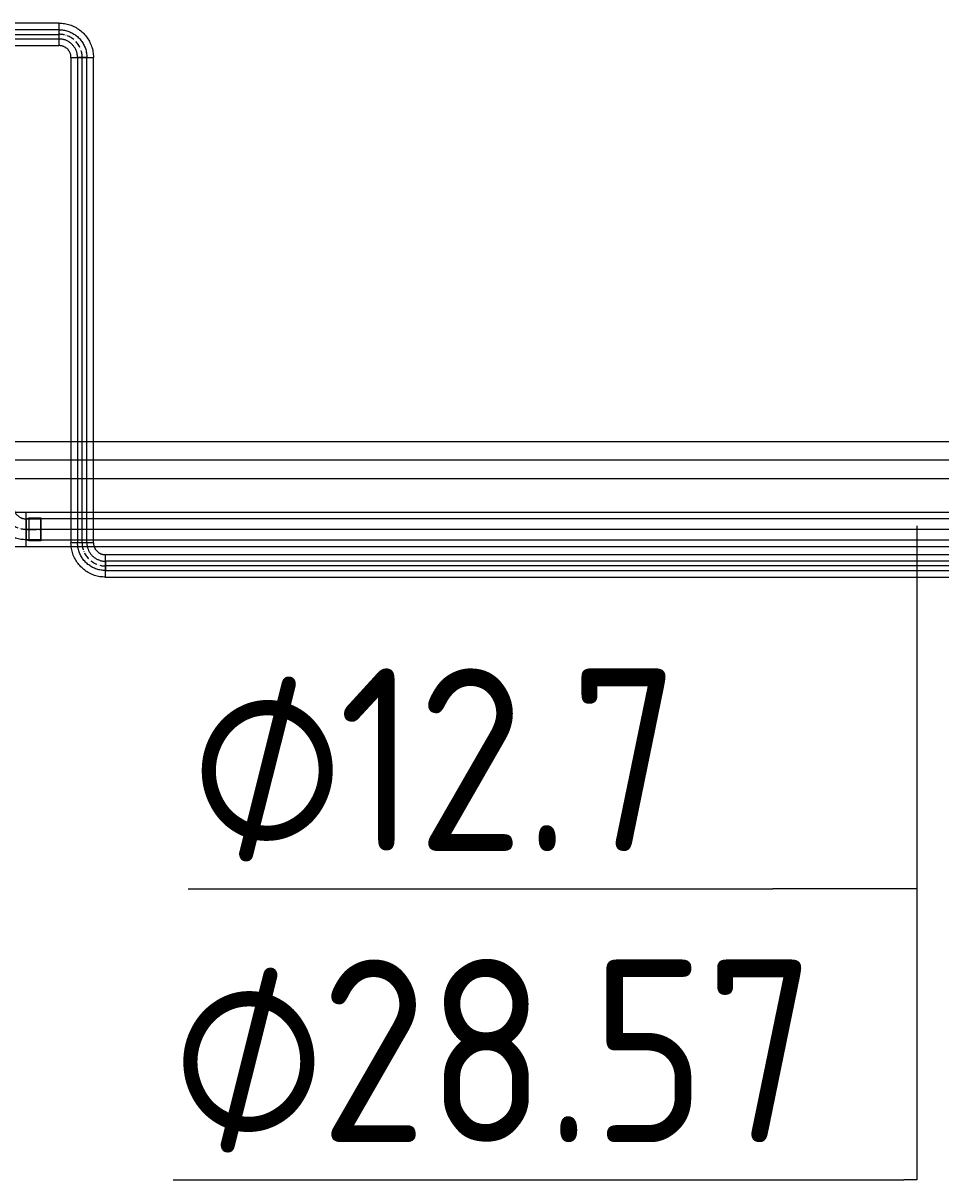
# Model space of a CAD drawing. Header units: millimetres. Extents: x -88595 to 880822, y -1054509 to -148035.
# Drawn here: x 422400 to 423656, y -244447 to -242864 of the extents above; entities that cross this region are included whole.
import ezdxf

# ---------------------------------------------------------------- set-up
doc = ezdxf.new("R2010")
doc.units = ezdxf.units.MM
doc.linetypes.add('$7$ADSK_Осевая', pattern=[14, 10, -2, 0, -2])
doc.linetypes.add('$8$ADSK_Осевая', pattern=[14, 10, -2, 0, -2])
for name, color, linetype, lineweight in [('Изоляция', 7, 'Continuous', 18), ('Марки', 7, 'Continuous', 20), ('Трубопровод', 7, 'Continuous', 18), ('Трубопроводы', 7, 'Continuous', 18)]:
    doc.layers.add(name, color=color, linetype=linetype, lineweight=lineweight)
doc.styles.add('$1$GOST Common_9', font='GOST_Common.ttf', dxfattribs={"width": 0.9, "height": 250})
doc.styles.add('$5$GOST Common', font='GOST_Common.ttf', dxfattribs={"width": 0.9, "height": 250})

# ---------------------------------------------------------------- blocks, each defined once
blk = doc.blocks.new('$0$ADSK_МедьПайка_Отвод-гнутая труба - Отвод _гнутая труба_-V47-В_Координация_3 этаж ОВ3')
at = {"layer": 'Трубопроводы', "color": 190, "true_color": 0x8000ff}
for p, q in [((6.4, 31.8), (-6.3, 31.8)), ((6.4, 31.8), (-6.3, 31.8)), ((-31.7, 6.4), (-31.7, -6.3)), ((-31.7, 6.4), (-31.7, -6.3))]:
    blk.add_line(p, q, dxfattribs=at)
at = {"layer": 'Трубопроводы', "color": 190, "true_color": 0x8000ff, "flags": 128}
for points in [[(-31.7, -6.3), (-30.2, -6.3), (-28.7, -6.2), (-27.2, -6.1), (-25.7, -5.9), (-24.2, -5.6), (-22.7, -5.3), (-21.2, -4.9), (-19.8, -4.4), (-18.3, -3.9), (-16.9, -3.3), (-15.5, -2.7), (-14.2, -2), (-12.8, -1.3), (-11.5, -0.5), (-10.2, 0.3), (-9, 1.2), (-7.8, 2.1), (-6.6, 3.1), (-5.5, 4.1), (-4.4, 5.2), (-3.4, 6.3), (-2.4, 7.5), (-1.4, 8.7), (-0.5, 9.9), (0.3, 11.2), (1.1, 12.5), (1.9, 13.8), (2.5, 15.2), (3.2, 16.5), (3.8, 17.9), (4.3, 19.4), (4.8, 20.8), (5.2, 22.3), (5.5, 23.8), (5.8, 25.3), (6, 26.8), (6.2, 28.3), (6.3, 29.8), (6.3, 31.3), (6.4, 31.8)], [(-6.3, 31.8), (-6.4, 30.7), (-6.4, 29.7), (-6.5, 28.7), (-6.7, 27.7), (-6.9, 26.7), (-7.1, 25.7), (-7.3, 24.7), (-7.6, 23.8), (-8, 22.8), (-8.4, 21.9), (-8.8, 20.9), (-9.2, 20), (-9.7, 19.1), (-10.2, 18.3), (-10.8, 17.4), (-11.4, 16.6), (-12, 15.8), (-12.7, 15), (-13.3, 14.3), (-14.1, 13.5), (-14.8, 12.8), (-15.6, 12.2), (-16.4, 11.5), (-17.2, 10.9), (-18, 10.4), (-18.9, 9.8), (-19.8, 9.3), (-20.7, 8.9), (-21.6, 8.5), (-22.5, 8.1), (-23.5, 7.7), (-24.5, 7.4), (-25.4, 7.1), (-26.4, 6.9), (-27.4, 6.7), (-28.4, 6.6), (-29.4, 6.5), (-30.5, 6.4), (-31.5, 6.4), (-31.7, 6.4)]]:
    blk.add_lwpolyline(points, dxfattribs=at)
blk = doc.blocks.new('$0$ADSK_МедьПайка_Отвод - Отвод медный под пайку двухраструбный-V55-В_Координация_3 этаж ОВ3')
at = {"layer": 'Трубопроводы', "color": 134, "true_color": 0x00a6a6}
for p, q in [((-15.6, 52), (-15.6, 36)), ((15.6, 52), (-15.6, 52)), ((15.6, 52), (-15.6, 52)), ((-14.3, 52), (-14.3, 36)), ((-14.3, 52), (14.3, 52)), ((-14.3, 52), (14.3, 52)), ((14.3, 36), (14.3, 52)), ((15.6, 36), (15.6, 52)), ((-15.6, 36), (-14.3, 32)), ((-15.6, 36), (15.6, 36)), ((-15.6, 36), (15.6, 36)), ((-14.3, 36), (-14.3, 32)), ((14.3, 32), (-14.3, 32)), ((14.3, 32), (-14.3, 32)), ((14.3, 32), (-14.3, 32)), ((14.3, 32), (-14.3, 32)), ((14.3, 32), (15.6, 36)), ((14.3, 32), (14.3, 36)), ((-36, 15.6), (-52, 15.6)), ((-52, 15.6), (-52, -15.6)), ((-52, 15.6), (-52, -15.6)), ((-36, 14.3), (-52, 14.3)), ((-52, -14.3), (-52, 14.3)), ((-52, -14.3), (-52, 14.3)), ((-32, 14.3), (-36, 15.6)), ((-36, -15.6), (-36, 15.6)), ((-36, -15.6), (-36, 15.6)), ((-32, 14.3), (-36, 14.3)), ((-32, 14.3), (-32, -14.3)), ((-32, 14.3), (-32, -14.3)), ((-32, 14.3), (-32, -14.3)), ((-32, 14.3), (-32, -14.3)), ((-52, -14.3), (-36, -14.3)), ((-52, -15.6), (-36, -15.6)), ((-36, -15.6), (-32, -14.3)), ((-36, -14.3), (-32, -14.3))]:
    blk.add_line(p, q, dxfattribs=at)
at = {"layer": 'Трубопроводы', "color": 134, "true_color": 0x00a6a6, "flags": 128}
for points in [[(-32, -14.3), (-30.1, -14.2), (-28.3, -14.1), (-26.5, -14), (-24.6, -13.7), (-22.8, -13.4), (-21, -13), (-19.2, -12.5), (-17.4, -11.9), (-15.7, -11.3), (-14, -10.6), (-12.3, -9.9), (-10.6, -9.1), (-9, -8.2), (-7.4, -7.2), (-5.9, -6.2), (-4.4, -5.1), (-2.9, -4), (-1.5, -2.8), (-0.1, -1.5), (1.2, -0.2), (2.5, 1.1), (3.7, 2.5), (4.8, 4), (5.9, 5.5), (6.9, 7), (7.9, 8.6), (8.8, 10.2), (9.7, 11.8), (10.4, 13.5), (11.1, 15.2), (11.8, 17), (12.3, 18.7), (12.8, 20.5), (13.3, 22.3), (13.6, 24.1), (13.9, 26), (14.1, 27.8), (14.2, 29.6), (14.3, 31.5), (14.3, 32)], [(-14.3, 32), (-14.3, 31.3), (-14.3, 30.6), (-14.4, 29.9), (-14.5, 29.2), (-14.6, 28.5), (-14.8, 27.8), (-15, 27.1), (-15.2, 26.4), (-15.4, 25.8), (-15.7, 25.1), (-16, 24.5), (-16.3, 23.8), (-16.6, 23.2), (-17, 22.6), (-17.4, 22), (-17.8, 21.4), (-18.2, 20.9), (-18.7, 20.3), (-19.2, 19.8), (-19.7, 19.3), (-20.2, 18.8), (-20.7, 18.3), (-21.3, 17.9), (-21.8, 17.5), (-22.4, 17.1), (-23, 16.7), (-23.7, 16.4), (-24.3, 16.1), (-24.9, 15.8), (-25.6, 15.5), (-26.2, 15.2), (-26.9, 15), (-27.6, 14.8), (-28.3, 14.7), (-29, 14.5), (-29.7, 14.4), (-30.4, 14.4), (-31.1, 14.3), (-31.8, 14.3), (-32, 14.3)]]:
    blk.add_lwpolyline(points, dxfattribs=at)
blk = doc.blocks.new('$0$ADSK_M_Трубы - Диаметр_10-3265709-В_Координация_3 этаж ОВ3')
at = {"layer": 'Марки'}
blk.add_line((0, 0), (10, 0), dxfattribs=at)
blk = doc.blocks.new('$0$ADSK_M_Трубы - Диаметр_8-160846-В_Координация_3 этаж ОВ3')
at = {"layer": 'Марки'}
blk.add_line((0, 0), (8, 0), dxfattribs=at)

msp = doc.modelspace()

# ---------------------------------------------------------------- linework, layer by layer
at = {"layer": 'Изоляция', "color": 190, "true_color": 0x8000ff}
for p, q in [((422449.4, -242864.3), (421652.9, -242864.3)), ((422449.4, -242864.3), (422449.4, -242895)), ((421652.9, -242895), (422449.4, -242895)), ((422465.8, -242911.4), (422465.8, -243575.4)), ((422465.8, -242911.4), (422496.5, -242911.4)), ((422496.5, -243575.4), (422496.5, -242911.4)), ((422496.5, -243575.4), (422465.8, -243575.4)), ((425577.5, -243591.8), (422512.9, -243591.8)), ((422512.9, -243622.5), (422512.9, -243591.8)), ((422512.9, -243622.5), (425584.3, -243622.5))]:
    msp.add_line(p, q, dxfattribs=at)
at = {"layer": 'Изоляция', "color": 134, "true_color": 0x00a6a6}
for p, q in [((425534.3, -243533.9), (422349.4, -243533.9)), ((422404.7, -243580.4), (422404.7, -243533.9)), ((422349.4, -243580.4), (425541.3, -243580.4))]:
    msp.add_line(p, q, dxfattribs=at)
at = {"layer": 'Изоляция', "color": 190, "true_color": 0x8000ff, "flags": 128}
for points in [[(422449.4, -242864.3), (422451.3, -242864.4), (422453.2, -242864.5), (422455.1, -242864.7), (422456.9, -242864.9), (422458.8, -242865.3), (422460.6, -242865.7), (422462.5, -242866.2), (422464.3, -242866.7), (422466, -242867.3), (422467.8, -242868), (422469.5, -242868.8), (422471.2, -242869.6), (422472.8, -242870.5), (422474.5, -242871.5), (422476, -242872.5), (422477.6, -242873.6), (422479.1, -242874.8), (422480.5, -242876), (422481.9, -242877.3), (422483.2, -242878.6), (422484.5, -242880), (422485.7, -242881.4), (422486.9, -242882.9), (422488, -242884.4), (422489.1, -242886), (422490.1, -242887.6), (422491, -242889.2), (422491.8, -242890.9), (422492.6, -242892.6), (422493.3, -242894.4), (422494, -242896.1), (422494.6, -242897.9), (422495.1, -242899.7), (422495.5, -242901.6), (422495.9, -242903.4), (422496.1, -242905.3), (422496.3, -242907.1), (422496.5, -242909), (422496.5, -242910.9), (422496.5, -242911.4)], [(422465.8, -242911.4), (422465.8, -242910.8), (422465.8, -242910.1), (422465.7, -242909.5), (422465.6, -242908.8), (422465.5, -242908.2), (422465.4, -242907.5), (422465.2, -242906.9), (422465, -242906.3), (422464.8, -242905.6), (422464.5, -242905), (422464.3, -242904.4), (422464, -242903.8), (422463.7, -242903.3), (422463.3, -242902.7), (422463, -242902.2), (422462.6, -242901.6), (422462.2, -242901.1), (422461.8, -242900.6), (422461.3, -242900.1), (422460.9, -242899.7), (422460.4, -242899.2), (422459.9, -242898.8), (422459.4, -242898.4), (422458.8, -242898), (422458.3, -242897.6), (422457.7, -242897.3), (422457.2, -242897), (422456.6, -242896.7), (422456, -242896.4), (422455.4, -242896.1), (422454.8, -242895.9), (422454.1, -242895.7), (422453.5, -242895.5), (422452.9, -242895.4), (422452.2, -242895.3), (422451.6, -242895.2), (422450.9, -242895.1), (422450.3, -242895), (422449.6, -242895), (422449.4, -242895)], [(422512.9, -243622.5), (422511.1, -243622.5), (422509.2, -243622.3), (422507.3, -243622.2), (422505.4, -243621.9), (422503.6, -243621.6), (422501.7, -243621.1), (422499.9, -243620.7), (422498.1, -243620.1), (422496.4, -243619.5), (422494.6, -243618.8), (422492.9, -243618), (422491.2, -243617.2), (422489.5, -243616.3), (422487.9, -243615.3), (422486.3, -243614.3), (422484.8, -243613.2), (422483.3, -243612), (422481.9, -243610.8), (422480.5, -243609.5), (422479.2, -243608.2), (422477.9, -243606.8), (422476.6, -243605.4), (422475.5, -243603.9), (422474.4, -243602.4), (422473.3, -243600.8), (422472.3, -243599.2), (422471.4, -243597.6), (422470.5, -243595.9), (422469.8, -243594.2), (422469, -243592.5), (422468.4, -243590.7), (422467.8, -243588.9), (422467.3, -243587.1), (422466.9, -243585.2), (422466.5, -243583.4), (422466.2, -243581.5), (422466, -243579.7), (422465.9, -243577.8), (422465.8, -243575.9), (422465.8, -243575.4)], [(422496.5, -243575.4), (422496.6, -243576), (422496.6, -243576.7), (422496.7, -243577.4), (422496.8, -243578), (422496.9, -243578.6), (422497, -243579.3), (422497.2, -243579.9), (422497.4, -243580.5), (422497.6, -243581.2), (422497.8, -243581.8), (422498.1, -243582.4), (422498.4, -243583), (422498.7, -243583.5), (422499, -243584.1), (422499.4, -243584.6), (422499.8, -243585.2), (422500.2, -243585.7), (422500.6, -243586.2), (422501.1, -243586.7), (422501.5, -243587.2), (422502, -243587.6), (422502.5, -243588), (422503, -243588.4), (422503.5, -243588.8), (422504.1, -243589.2), (422504.6, -243589.5), (422505.2, -243589.9), (422505.8, -243590.2), (422506.4, -243590.4), (422507, -243590.7), (422507.6, -243590.9), (422508.2, -243591.1), (422508.9, -243591.3), (422509.5, -243591.4), (422510.2, -243591.6), (422510.8, -243591.6), (422511.5, -243591.7), (422512.1, -243591.8), (422512.8, -243591.8), (422512.9, -243591.8)]]:
    msp.add_lwpolyline(points, dxfattribs=at)
at = {"layer": 'Марки'}
for p, q in [((423623.3, -243552.3), (423623.3, -244447.4)), ((423623.3, -243608.2), (423623.3, -244049)), ((423623.3, -244049), (423426.3, -244049)), ((423623.3, -244447.4), (423605.5, -244447.4))]:
    msp.add_line(p, q, dxfattribs=at)
at = {"layer": 'Трубопровод', "color": 190, "linetype": 'Continuous', "true_color": 0x8000ff}
for p, q in [((422449.4, -242873.3), (421652.9, -242873.3)), ((421652.9, -242886), (422449.4, -242886)), ((422474.8, -242911.4), (422474.8, -243575.4)), ((422487.5, -243575.4), (422487.5, -242911.4)), ((425584.3, -243600.8), (422512.9, -243600.8)), ((422512.9, -243613.5), (425584.3, -243613.5))]:
    msp.add_line(p, q, dxfattribs=at)
at = {"layer": 'Трубопровод', "color": 190, "true_color": 0x8000ff}
for p, q in [((421652.9, -242879.7), (422449.4, -242879.7)), ((421652.9, -242879.7), (422449.4, -242879.7)), ((422481.2, -243575.4), (422481.2, -242911.4)), ((422481.2, -243575.4), (422481.2, -242911.4)), ((425584.3, -243607.1), (422512.9, -243607.1)), ((425584.3, -243607.1), (422512.9, -243607.1))]:
    msp.add_line(p, q, dxfattribs=at)
at = {"layer": 'Трубопровод', "color": 24, "linetype": 'Continuous', "true_color": 0xa52900}
for p, q in [((425614.2, -243437.4), (418138.2, -243437.4)), ((418138.2, -243487.4), (425614.2, -243487.4))]:
    msp.add_line(p, q, dxfattribs=at)
at = {"layer": 'Трубопровод', "color": 24, "true_color": 0xa52900}
msp.add_line((425614.2, -243462.4), (418138.2, -243462.4), dxfattribs=at)
msp.add_line((425614.2, -243462.4), (418138.2, -243462.4), dxfattribs=at)
at = {"layer": 'Трубопровод', "color": 134, "linetype": 'Continuous', "true_color": 0x00a6a6}
for p, q in [((425541.3, -243542.9), (422404.7, -243542.9)), ((422404.7, -243571.4), (425541.3, -243571.4))]:
    msp.add_line(p, q, dxfattribs=at)
at = {"layer": 'Трубопровод', "color": 134, "true_color": 0x00a6a6}
msp.add_line((425541.3, -243557.1), (422404.7, -243557.1), dxfattribs=at)
msp.add_line((425541.3, -243557.1), (422404.7, -243557.1), dxfattribs=at)
at = {"layer": 'Трубопроводы', "color": 134, "linetype": '$7$ADSK_Осевая', "true_color": 0x00a6a6}
for p, q in [((422404.7, -243557.1), (422408.7, -243557.1)), ((422408.7, -243557.1), (422424.7, -243557.1))]:
    msp.add_line(p, q, dxfattribs=at)
at = {"layer": 'Трубопроводы', "color": 190, "linetype": '$8$ADSK_Осевая', "true_color": 0x8000ff}
for centre, start, end in [((422449.4, -242911.4), 0, 90), ((422512.9, -243575.4), 180, 270)]:
    msp.add_arc(centre, 31.8, start, end, dxfattribs=at)
at = {"layer": 'Трубопроводы', "color": 134, "linetype": '$8$ADSK_Осевая', "true_color": 0x00a6a6}
msp.add_arc((422404.7, -243525.1), 32, 180, 270, dxfattribs=at)

# ---------------------------------------------------------------- block references
at = {"layer": 'Марки', "xscale": 99.99999999999993, "yscale": 99.99999999999993, "zscale": 99.99999999999993}
for name, p in [('$0$ADSK_M_Трубы - Диаметр_8-160846-В_Координация_3 этаж ОВ3', (422626.3, -244049)), ('$0$ADSK_M_Трубы - Диаметр_10-3265709-В_Координация_3 этаж ОВ3', (422605.5, -244447.4))]:
    msp.add_blockref(name, p, dxfattribs=at)
at = {"layer": 'Трубопроводы', "color": 190, "true_color": 0x8000ff, "xscale": -1, "rotation": 180}
msp.add_blockref('$0$ADSK_МедьПайка_Отвод-гнутая труба - Отвод _гнутая труба_-V47-В_Координация_3 этаж ОВ3', (422481.2, -242879.7), dxfattribs=at)
at = {"layer": 'Трубопроводы', "color": 134, "true_color": 0x00a6a6, "xscale": -1}
msp.add_blockref('$0$ADSK_МедьПайка_Отвод - Отвод медный под пайку двухраструбный-V55-В_Координация_3 этаж ОВ3', (422372.7, -243557.1), dxfattribs=at)
at = {"layer": 'Трубопроводы', "color": 190, "true_color": 0x8000ff, "xscale": -1}
msp.add_blockref('$0$ADSK_МедьПайка_Отвод-гнутая труба - Отвод _гнутая труба_-V47-В_Координация_3 этаж ОВ3', (422481.2, -243607.1), dxfattribs=at)

# ---------------------------------------------------------------- texts
at = {"layer": 'Марки', "lineweight": 9, "char_height": 250, "attachment_point": 1}
for s, insert, width, style in [('\\fGOST Common|b0|i0|c254|p34|;\\W.9;⌀', (422629.4, -243747.4), 245.316, '$1$GOST Common_9'), ('12.7', (422831.8, -243747.4), 606.076, '$5$GOST Common'), ('\\fGOST Common|b0|i0|c254|p34|;\\W.9;⌀', (422604.2, -244145.8), 245.316, '$1$GOST Common_9'), ('28.57', (422806.6, -244145.8), 858.607, '$5$GOST Common')]:
    msp.add_mtext(s, dxfattribs=dict(at, insert=insert, width=width, style=style))

doc.saveas('drawing.dxf')
